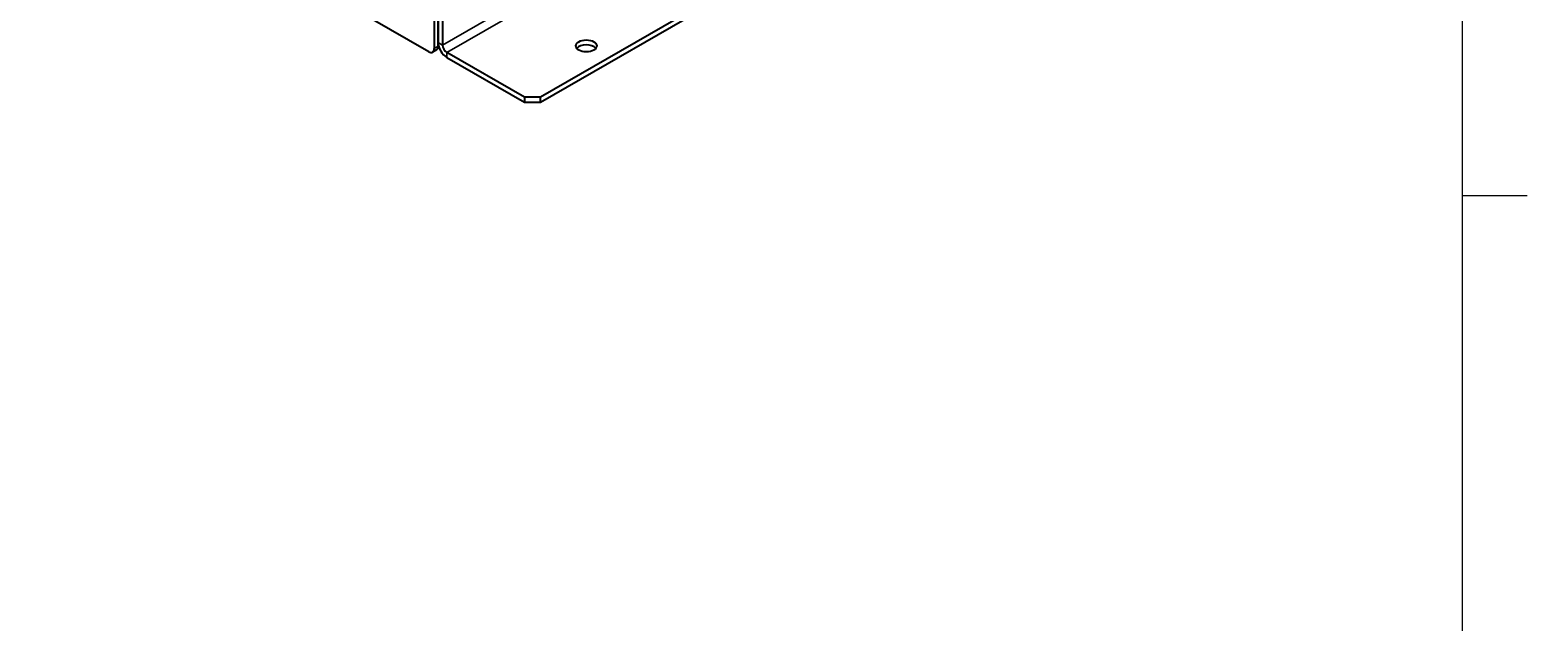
# Model space of a CAD drawing. Header units: millimetres. Extents: x 0 to 1682, y 0 to 1188.
# Drawn here: x 1491.6 to 1648.8, y 846.2 to 908.4 of the extents above; entities that cross this region are included whole.
import ezdxf

# ---------------------------------------------------------------- set-up
doc = ezdxf.new("R2010")
doc.units = ezdxf.units.MM
doc.header["$LTSCALE"] = 2
doc.layers.get('0').update_dxf_attribs({"color": 3, "lineweight": 25})
for name, color, linetype, lineweight in [('가시적인 것(ISO)', 3, 'Continuous', 40), ('가시적인 좁은 것(ISO)', 3, 'Continuous', 35), ('경계(ISO)', 7, 'Continuous', 25)]:
    doc.layers.add(name, color=color, linetype=linetype, lineweight=lineweight)

# ---------------------------------------------------------------- blocks, each defined once
blk = doc.blocks.new('경계 Default Border')
at = {"layer": '경계(ISO)'}
blk.add_line((821, 445.5), (824.4, 445.5), dxfattribs=at)
at = {"layer": '경계(ISO)', "flags": 128}
blk.add_lwpolyline([(20, 20), (20, 574), (821, 574), (821, 20), (20, 20)], dxfattribs=at)

msp = doc.modelspace()

# ---------------------------------------------------------------- linework, layer by layer
at = {"layer": '가시적인 것(ISO)'}
for p, q in [((1533.4872, 906.1289), (1381.8835, 993.4317)), ((1534.0529, 964.0125), (1534.0529, 906.4572)), ((1534.4771, 906.7015), (1534.4771, 964.2568)), ((1613.1074, 940.4494), (1545.2252, 901.3586)), ((1545.2252, 900.8354), (1613.1074, 939.9261)), ((1534.4771, 910.9527), (1534.4771, 907.0939)), ((1534.9297, 910.6921), (1534.9297, 906.8333)), ((1534.3107, 906.334), (1533.8864, 906.0897)), ((1543.5281, 901.3586), (1535.3822, 906.0495)), ((1535.3822, 905.5263), (1543.5281, 900.8354)), ((1545.2252, 901.3586), (1543.5281, 901.3586)), ((1543.5281, 901.3586), (1543.5281, 900.8354)), ((1543.5281, 900.8354), (1545.2252, 900.8354)), ((1545.2252, 900.8354), (1545.2252, 901.3586))]:
    msp.add_line(p, q, dxfattribs=at)
for centre, major_axis, ratio, start_param, end_param in [((1535.3822, 906.5727), (0.6388, -1.1092), 0.57809312, 3.92892453, 5.49972085), ((1533.4872, 906.7829), (0.3992, -0.6933), 0.57809312, 5.49972085, 7.07051718), ((1533.9115, 907.0273), (0.3992, -0.6933), 0.57809312, 0, 0.78733187), ((1534.4771, 907.353), (-0.3992, 0.6933), 0.57809312, 2.3581282, 2.47399967), ((1535.3822, 906.5727), (0.3194, -0.5546), 0.57809312, 3.92892453, 5.49972085), ((1550.0335, 906.2103), (-1.1, 0), 0.5758617, 3.56734024, 5.85743772)]:
    msp.add_ellipse(centre, major_axis=major_axis, ratio=ratio, start_param=start_param, end_param=end_param, dxfattribs=at)
msp.add_ellipse((1550.0335, 906.7336), major_axis=(1.1, 0), ratio=0.5758617, dxfattribs=at)
for points in [[(1534.477, 907.0674), (1534.4769, 907.0674), (1534.4768, 907.0675), (1534.4767, 907.0675)], [(1534.4771, 906.7015), (1534.4771, 906.7007), (1534.4771, 906.6998), (1534.4771, 906.699)], [(1534.4771, 906.699), (1534.4771, 906.699), (1534.4771, 906.699), (1534.4771, 906.699)]]:
    msp.add_open_spline(points, degree=3, dxfattribs=at)
at = {"layer": '가시적인 좁은 것(ISO)'}
for p, q in [((1534.9297, 906.8333), (1604.509, 946.9014)), ((1604.9615, 946.1175), (1535.3822, 906.0495)), ((1534.4771, 907.0939), (1534.9297, 906.8333)), ((1534.4771, 906.7015), (1534.0529, 906.4572)), ((1535.3822, 906.0495), (1535.3822, 905.5263))]:
    msp.add_line(p, q, dxfattribs=at)

# ---------------------------------------------------------------- block references
at = {"xscale": 2, "yscale": 2, "zscale": 2}
msp.add_blockref('경계 Default Border', (0, 0), dxfattribs=at)

doc.saveas('drawing.dxf')
